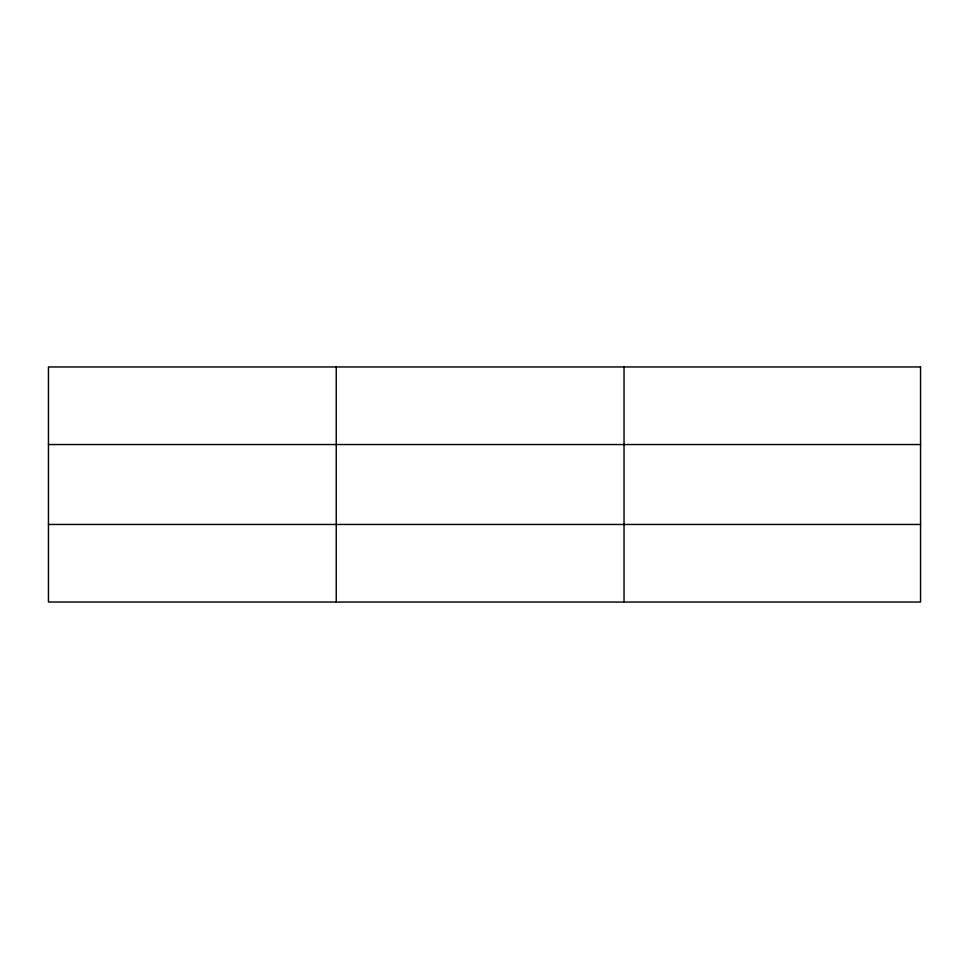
<?xml version="1.0" encoding="UTF-8"?>
<svg xmlns="http://www.w3.org/2000/svg" width="969" height="969" viewBox="0 0 969 969"><rect width="100%" height="100%" fill="white"/><g stroke="black" fill="none" stroke-linecap="round" stroke-linejoin="round"><path stroke-width="1.45" d="M336.243 366.96L336.243 602.04M624.036 366.96L624.036 602.04M48.45 444.541L920.55 444.541M48.45 524.459L920.55 524.459M920.55 366.96L920.55 602.04L48.45 602.04L48.45 366.96L920.55 366.96"/></g></svg>
